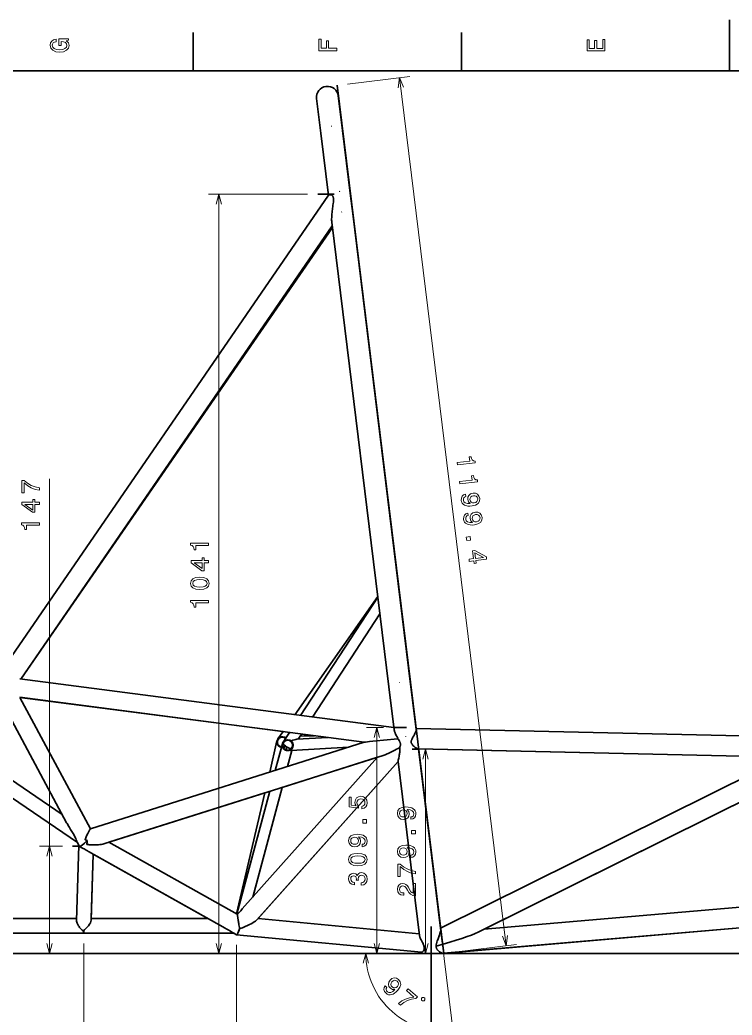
# Model space of a CAD drawing. Extents: x 0 to 420, y 0 to 297.
# Drawn here: x 71.1 to 210.5, y 102 to 297 of the extents above; entities that cross this region are included whole.
import ezdxf

# ---------------------------------------------------------------- set-up
doc = ezdxf.new("R2010")
doc.units = 0

msp = doc.modelspace()

# ---------------------------------------------------------------- linework, layer by layer
at = {"color": 7, "lineweight": 35, "ltscale": 0.25}
msp.add_line((210, 287), (210, 297), dxfattribs=at)
at = {"color": 7, "lineweight": 35, "ltscale": 0.1875}
for p, q in [((105, 287), (105, 294.5)), ((157.5, 287), (157.5, 294.5))]:
    msp.add_line(p, q, dxfattribs=at)
at = {"color": 7, "lineweight": 35}
for p, q in [((410, 287), (10, 287)), ((154.056549, 114.130005), (133.174759, 284.198547)), ((131.493027, 262.666107), (66.195541, 167.639374)), ((143.285156, 166.356079), (132.106903, 257.395599)), ((136.222488, 259.043365), (147.538925, 166.878372)), ((147.538925, 166.878372), (136.222488, 259.043365)), ((132.200562, 256.632782), (71.206787, 167.869202)), ((132.236115, 256.342987), (71.212738, 167.868484)), ((141.116425, 184.018585), (124.881676, 160.873093)), ((125.991035, 160.72847), (141.129013, 183.916412)), ((128.349442, 160.421066), (141.534134, 180.61702)), ((144.268661, 158.346085), (71.020233, 167.893524)), ((80.209633, 139.723297), (66.877571, 164.532516)), ((138.473419, 155.499817), (71.053055, 164.287613)), ((122.566963, 157.57312), (71.064384, 164.286133)), ((71.064407, 164.286179), (84.909325, 138.522598)), ((84.909355, 138.522522), (71.064423, 164.286118)), ((228.043884, 156.399796), (148.606049, 158.187332)), ((79.359207, 141.305832), (57.421547, 156.320587)), ((55.17622, 154.395096), (82.302162, 135.829315)), ((82.3022, 135.8293), (55.17622, 154.395096)), ((84.886703, 138.515335), (138.480606, 155.50209)), ((221.96344, 152.535614), (149.010208, 154.177231)), ((220.814697, 152.561462), (149.098618, 154.175232)), ((149.098663, 154.175293), (153.410202, 119.0606)), ((153.434799, 118.860382), (149.098663, 154.175247)), ((87.491615, 135.594452), (142.370041, 152.988327)), ((114.577652, 122.823944), (141.037689, 152.56604)), ((220.81488, 152.561462), (153.410202, 119.060547)), ((117.465889, 120.697281), (145.08017, 151.736816)), ((145.080124, 151.736755), (117.70002, 120.960449)), ((149.267059, 117.637405), (145.079941, 151.738739)), ((228.573624, 151.950851), (160.899063, 118.315788)), ((228.548172, 151.938202), (161.962036, 118.844101)), ((122.377304, 146.651581), (116.633545, 125.134842)), ((119.012367, 145.585037), (88.498482, 135.913574)), ((119.012383, 145.585114), (113.474907, 121.873268)), ((119.954414, 145.883636), (113.535835, 121.838997)), ((113.620224, 121.791565), (88.49852, 135.913544)), ((111.20932, 119.049789), (84.485374, 134.072464)), ((85.385971, 133.566208), (107.83918, 120.94429)), ((253.07843, 126.716621), (161.962036, 118.844101)), ((255.213028, 122.886147), (153.908951, 114.133408)), ((255.021912, 122.869637), (154.014038, 114.142487)), ((37.180023, 120.94429), (82.165565, 120.94429)), ((107.83918, 120.94429), (85.02388, 120.94429)), ((117.70002, 120.960442), (149.226639, 117.966637)), ((151.558884, 119.408485), (151.558884, 35.19495)), ((35.97118, 118.087151), (83.553749, 118.087151)), ((35.97118, 118.087151), (83.553749, 118.087151)), ((112.921806, 118.087151), (83.553749, 118.087151)), ((112.921768, 118.087151), (83.553749, 118.087151)), ((149.672272, 114.336823), (113.485443, 117.77317)), ((113.485443, 117.77317), (149.70224, 114.333977)), ((23.694918, 114.130005), (375.359344, 114.130005))]:
    msp.add_line(p, q, dxfattribs=at)
at = {"color": 7, "lineweight": 13, "ltscale": 0.307494}
msp.add_line((135.159866, 284.442291), (147.367935, 285.941254), dxfattribs=at)
at = {"color": 7, "lineweight": 13}
for p, q in [((145.382843, 285.69751), (166.264648, 115.628967)), ((110.001762, 114.130005), (110.001762, 262.843414)), ((76.865776, 114.130005), (76.865776, 207.067566)), ((140.940933, 114.130005), (140.940933, 158.350891)), ((150.4823, 114.130005), (150.4823, 154.121353)), ((83.553749, 116.087151), (83.553749, 80.582031)), ((113.473892, 115.776779), (113.473892, 92.583633))]:
    msp.add_line(p, q, dxfattribs=at)
at = {"color": 7, "lineweight": 35, "ltscale": 0.170912}
msp.add_line((129.137421, 281.580139), (129.970581, 274.794617), dxfattribs=at)
at = {"color": 7, "lineweight": 35, "ltscale": 0.170907}
msp.add_line((133.39119, 282.102417), (134.224335, 275.317078), dxfattribs=at)
at = {"color": 7, "lineweight": 35, "ltscale": 0.17091}
msp.add_line((133.39119, 282.102417), (134.224335, 275.316956), dxfattribs=at)
at = {"color": 7, "lineweight": 35, "ltscale": 0.321428}
msp.add_line((134.224335, 275.316956), (135.791229, 262.555664), dxfattribs=at)
at = {"color": 7, "lineweight": 35, "ltscale": 0.321431}
msp.add_line((135.791245, 262.555542), (134.224335, 275.316956), dxfattribs=at)
at = {"color": 7, "lineweight": 35, "ltscale": 0.306524}
msp.add_line((131.464813, 262.625031), (129.970581, 274.794617), dxfattribs=at)
at = {"color": 7, "lineweight": 13, "ltscale": 0.4846}
msp.add_line((127.385757, 262.843414), (108.001762, 262.843414), dxfattribs=at)
at = {"color": 7, "lineweight": 35, "ltscale": 0.079953}
msp.add_line((132.583862, 262.843414), (129.385757, 262.843414), dxfattribs=at)
at = {"color": 7, "lineweight": 35, "ltscale": 0.088469}
msp.add_line((135.791214, 262.555756), (136.222488, 259.043365), dxfattribs=at)
at = {"color": 7, "lineweight": 35, "ltscale": 0.088466}
msp.add_line((136.222488, 259.043365), (135.791229, 262.555634), dxfattribs=at)
at = {"color": 7, "lineweight": 13, "ltscale": 0.001799}
msp.add_line((134.095596, 259.372894), (134.024124, 259.364441), dxfattribs=at)
at = {"color": 7, "lineweight": 35, "ltscale": 9.9e-05}
for p, q in [((136.222488, 259.043365), (136.221939, 259.047302)), ((147.539352, 166.87442), (147.538925, 166.878372))]:
    msp.add_line(p, q, dxfattribs=at)
at = {"color": 7, "lineweight": 35, "ltscale": 0.0001}
for p, q in [((136.222916, 259.039398), (136.222488, 259.043365)), ((143.285156, 166.356079), (143.285675, 166.352127))]:
    msp.add_line(p, q, dxfattribs=at)
at = {"color": 7, "lineweight": 35, "ltscale": 0.21206}
msp.add_line((144.318893, 157.93689), (143.285156, 166.356079), dxfattribs=at)
at = {"color": 7, "lineweight": 13, "ltscale": 0.0018}
msp.add_line((145.412033, 167.207886), (145.340546, 167.199448), dxfattribs=at)
at = {"color": 7, "lineweight": 35, "ltscale": 0.218908}
msp.add_line((147.538925, 166.878372), (148.606049, 158.187332), dxfattribs=at)
at = {"color": 7, "lineweight": 35, "ltscale": 0.223467}
msp.add_line((148.628281, 158.006302), (147.538925, 166.878372), dxfattribs=at)
at = {"color": 7, "lineweight": 13, "ltscale": 0.082087}
msp.add_line((142.224411, 158.350891), (138.940933, 158.350891), dxfattribs=at)
at = {"color": 7, "lineweight": 35, "ltscale": 0.063643}
msp.add_line((144.224411, 158.350891), (146.770111, 158.350891), dxfattribs=at)
at = {"color": 7, "lineweight": 35, "ltscale": 0.044021}
msp.add_line((122.567032, 157.573166), (121.555878, 156.131577), dxfattribs=at)
at = {"color": 7, "lineweight": 35, "ltscale": 0.056992}
msp.add_line((122.577934, 155.500351), (123.824135, 157.409271), dxfattribs=at)
at = {"color": 7, "lineweight": 35, "ltscale": 0.151998}
msp.add_line((125.257774, 156.086594), (131.327911, 156.431198), dxfattribs=at)
at = {"color": 7, "lineweight": 35, "ltscale": 0.029851}
msp.add_line((125.5298, 156.102036), (126.182533, 157.101868), dxfattribs=at)
at = {"color": 7, "lineweight": 35, "ltscale": 0.070175}
msp.add_line((125.912613, 156.688538), (128.718384, 156.771378), dxfattribs=at)
at = {"color": 7, "lineweight": 35, "ltscale": 0.063926}
msp.add_line((128.718002, 156.771378), (126.182426, 157.101868), dxfattribs=at)
at = {"color": 7, "lineweight": 35, "ltscale": 0.157211}
msp.add_line((121.387329, 155.754822), (119.95726, 149.631134), dxfattribs=at)
at = {"color": 7, "lineweight": 35, "ltscale": 0.134793}
msp.add_line((122.437569, 155.185776), (121.046967, 149.976456), dxfattribs=at)
at = {"color": 7, "lineweight": 35, "ltscale": 0.014301}
msp.add_line((123.306885, 154.551727), (123.176796, 153.994659), dxfattribs=at)
at = {"color": 7, "lineweight": 35, "ltscale": 0.003898}
msp.add_line((123.287148, 154.467224), (123.442993, 154.471832), dxfattribs=at)
at = {"color": 7, "lineweight": 35, "ltscale": 0.280505}
msp.add_line((124.160835, 153.878006), (135.363007, 154.513962), dxfattribs=at)
at = {"color": 7, "lineweight": 35, "ltscale": 0.028039}
msp.add_line((147.836304, 154.121353), (148.957855, 154.121353), dxfattribs=at)
at = {"color": 7, "lineweight": 35, "ltscale": 3.7e-05}
msp.add_line((149.010208, 154.177231), (149.008713, 154.177261), dxfattribs=at)
at = {"color": 7, "lineweight": 35, "ltscale": 0.489379}
msp.add_line((141.037506, 152.565979), (122.377235, 146.65155), dxfattribs=at)
at = {"color": 7, "lineweight": 35, "ltscale": 0.081301}
msp.add_line((124.308594, 153.886398), (123.469849, 150.7444), dxfattribs=at)
at = {"color": 7, "lineweight": 13, "ltscale": 0.112431}
msp.add_line((79.363022, 135.125671), (74.865776, 135.125671), dxfattribs=at)
at = {"color": 7, "lineweight": 35, "ltscale": 0.030371}
msp.add_line((82.57785, 135.125671), (81.363022, 135.125671), dxfattribs=at)
at = {"color": 7, "lineweight": 35, "ltscale": 0.370353}
msp.add_line((82.153061, 120.508324), (82.57785, 135.316345), dxfattribs=at)
at = {"color": 7, "lineweight": 35, "ltscale": 0.023851}
msp.add_line((82.705254, 135.079254), (82.253662, 135.919632), dxfattribs=at)
at = {"color": 7, "lineweight": 35, "ltscale": 0.013108}
msp.add_line((83.175682, 134.808701), (82.718613, 135.065643), dxfattribs=at)
at = {"color": 7, "lineweight": 35, "ltscale": 0.001404}
msp.add_line((83.807114, 136.40715), (83.859131, 136.385971), dxfattribs=at)
at = {"color": 7, "lineweight": 35, "ltscale": 0.324082}
msp.add_line((85.014252, 120.608246), (85.385971, 133.566208), dxfattribs=at)
at = {"color": 7, "lineweight": 35, "ltscale": 0.315679}
msp.add_line((85.385971, 133.566238), (85.023895, 120.94429), dxfattribs=at)
at = {"color": 7, "lineweight": 35, "ltscale": 0.000313}
msp.add_line((113.645279, 121.775909), (113.65358, 121.785255), dxfattribs=at)
at = {"color": 7, "lineweight": 35, "ltscale": 0.000307}
msp.add_line((113.65358, 121.785248), (113.645424, 121.776062), dxfattribs=at)
at = {"color": 7, "lineweight": 35, "ltscale": 0.124318}
msp.add_line((153.410202, 119.060547), (154.056549, 114.130005), dxfattribs=at)
at = {"color": 7, "lineweight": 35, "ltscale": 0.018328}
msp.add_line((113.473892, 117.776779), (112.834824, 118.136032), dxfattribs=at)
at = {"color": 7, "lineweight": 35, "ltscale": 0.015835}
msp.add_line((112.921768, 118.087151), (113.473892, 117.776779), dxfattribs=at)
at = {"color": 8, "lineweight": 13, "ltscale": 0.499887}
msp.add_line((153.678528, 116.87529), (156.115372, 97.028839), dxfattribs=at)
at = {"color": 7, "lineweight": 13, "ltscale": 0.307495}
msp.add_line((156.041641, 114.373741), (168.249741, 115.872711), dxfattribs=at)
at = {"color": 7, "lineweight": 35, "ltscale": 4.6e-05}
msp.add_line((153.90712, 114.133255), (153.908951, 114.133408), dxfattribs=at)
at = {"color": 7, "lineweight": 13}
for points in [[(80.114197, 292.922913), (80.583214, 293.008667), (80.583214, 293.260803), (78.692001, 293.260803), (78.692001, 291.984863), (79.120674, 291.984863), (79.120674, 292.771606), (79.15094, 292.771606), (79.614914, 292.71109), (79.957855, 292.549713), (80.174713, 292.302612), (80.245316, 291.994965), (80.154541, 291.652039), (79.882202, 291.384735), (79.433357, 291.213257), (78.818085, 291.15274), (78.207855, 291.208221), (77.759003, 291.3797), (77.486671, 291.652039), (77.390854, 292.020172), (77.441284, 292.272339), (77.582497, 292.479126), (77.819527, 292.630402), (78.137245, 292.716156), (78.137245, 293.215424), (77.653099, 293.08429), (77.289986, 292.837189), (77.068085, 292.489197), (76.987396, 292.050446), (77.113472, 291.475525), (77.481628, 291.041779), (78.0616, 290.764404), (78.833214, 290.668579), (79.609871, 290.764404), (80.189842, 291.041779), (80.557999, 291.450287), (80.679039, 291.964691), (80.638687, 292.252167), (80.537827, 292.509369), (80.361313, 292.731262)], [(133.083206, 290.966156), (133.083206, 291.43515), (131.474411, 291.43515), (131.474411, 292.907776), (131.055832, 292.907776), (131.055832, 291.43515), (130.006836, 291.43515), (130.006836, 293.245697), (129.583206, 293.245697), (129.583206, 290.966156)], [(185.583206, 290.940918), (185.583206, 293.159943), (185.159576, 293.159943), (185.159576, 291.404907), (183.974411, 291.404907), (183.974411, 292.968292), (183.555832, 292.968292), (183.555832, 291.404907), (182.506836, 291.404907), (182.506836, 293.119598), (182.083206, 293.119598), (182.083206, 290.940918)], [(156.659515, 210.267517), (156.715439, 209.812012), (160.214386, 210.241608), (160.172592, 210.582001), (159.856186, 210.634613), (159.628815, 210.789612), (159.474884, 211.050171), (159.388123, 211.42569), (159.03273, 211.38205), (159.132309, 210.571136)], [(74.865776, 204.848541), (74.865776, 205.35791), (74.033646, 205.524338), (73.256996, 205.816849), (72.535805, 206.230377), (71.860023, 206.77002), (71.441429, 206.77002), (71.441429, 204.369446), (71.90036, 204.369446), (71.90036, 206.285858), (72.5812, 205.73111), (73.29229, 205.312515), (74.048782, 205.02002)], [(157.114807, 206.559341), (157.170746, 206.103836), (160.669693, 206.533447), (160.627899, 206.873825), (160.311493, 206.926437), (160.084122, 207.081436), (159.930191, 207.341995), (159.84343, 207.717514), (159.488037, 207.673874), (159.587616, 206.862961)], [(74.865776, 202.090912), (74.865776, 202.5448), (73.998344, 202.5448), (73.998344, 203.044083), (73.594887, 203.044083), (73.594887, 202.5448), (71.441429, 202.5448), (71.441429, 202.085861), (73.554535, 200.552719), (73.998344, 200.552719), (73.998344, 202.090912)], [(158.294647, 204.06813), (157.908432, 203.944489), (157.629501, 203.691757), (157.481079, 203.328018), (157.466324, 202.868912), (157.537628, 202.577881), (157.660294, 202.323639), (157.84314, 202.117447), (158.086731, 201.954269), (158.380493, 201.837906), (158.73439, 201.769577), (159.132813, 201.752441), (159.586411, 201.78273), (160.281738, 201.954483), (160.767212, 202.263077), (161.029633, 202.69162), (161.073975, 203.240738), (160.923645, 203.72023), (160.637878, 204.061142), (160.237961, 204.255936), (159.762619, 204.27887), (159.291901, 204.139771), (158.955383, 203.859634), (158.768158, 203.480972), (158.747772, 203.026245), (158.90065, 202.567398), (159.234619, 202.24765), (158.669159, 202.259521), (158.254044, 202.37114), (157.988663, 202.587524), (157.872406, 202.913696), (157.875473, 203.178284), (157.96225, 203.382019), (158.12207, 203.528671), (158.351196, 203.60762)], [(159.82724, 203.79393), (160.143723, 203.781982), (160.406219, 203.671936), (160.58844, 203.470749), (160.678528, 203.192184), (160.659729, 202.890091), (160.532227, 202.645782), (160.309143, 202.476135), (160.005554, 202.38295), (159.683456, 202.399292), (159.430969, 202.510574), (159.257553, 202.723007), (159.169983, 203.022202), (159.186249, 203.303665), (159.304977, 203.536728), (159.518036, 203.705154)], [(73.594887, 200.976349), (72.026443, 202.090912), (73.594887, 202.090912)], [(158.749939, 200.359955), (158.363739, 200.236328), (158.084808, 199.983582), (157.936386, 199.619843), (157.921631, 199.160736), (157.992935, 198.869705), (158.115601, 198.615479), (158.298447, 198.409271), (158.542038, 198.246094), (158.8358, 198.12973), (159.189697, 198.061401), (159.58812, 198.044266), (160.041718, 198.074554), (160.737045, 198.246307), (161.222519, 198.554901), (161.484924, 198.983444), (161.529282, 199.532562), (161.378952, 200.012054), (161.093185, 200.352966), (160.693268, 200.54776), (160.217926, 200.570694), (159.747208, 200.431595), (159.41069, 200.151459), (159.22345, 199.772797), (159.203064, 199.318069), (159.355957, 198.859222), (159.689926, 198.539474), (159.124451, 198.551346), (158.709351, 198.662964), (158.44397, 198.879364), (158.327698, 199.205521), (158.33078, 199.470108), (158.417542, 199.673843), (158.577377, 199.820496), (158.806503, 199.899445)], [(160.282532, 200.085754), (160.59903, 200.073807), (160.861511, 199.96376), (161.043747, 199.762573), (161.133835, 199.484009), (161.115036, 199.181915), (160.987534, 198.937607), (160.76445, 198.767944), (160.460861, 198.674789), (160.138763, 198.691132), (159.886276, 198.802399), (159.71286, 199.014832), (159.62529, 199.314026), (159.641541, 199.59549), (159.760284, 199.828552), (159.973328, 199.996979)], [(74.865776, 197.986725), (74.865776, 198.445663), (71.340561, 198.445663), (71.340561, 198.102722), (71.648193, 198.011948), (71.854965, 197.830383), (71.976006, 197.553009), (72.016357, 197.169724), (72.374428, 197.169724), (72.374428, 197.986725)], [(158.449387, 195.690109), (158.534195, 194.999329), (159.280045, 195.090912), (159.195221, 195.781693)], [(108.001762, 193.999969), (108.001762, 194.458908), (104.476547, 194.458908), (104.476547, 194.115967), (104.78418, 194.025192), (104.990952, 193.843628), (105.111992, 193.566254), (105.152344, 193.182968), (105.510414, 193.182968), (105.510414, 193.999969)], [(158.980896, 191.361237), (159.036224, 190.910736), (159.897186, 191.016449), (159.958038, 190.520889), (160.35849, 190.570053), (160.297638, 191.065613), (162.435043, 191.328049), (162.37912, 191.783569), (160.09491, 193.04776), (159.654419, 192.993668), (159.841858, 191.466949)], [(108.001762, 190.632111), (108.001762, 191.085999), (107.134331, 191.085999), (107.134331, 191.585266), (106.730873, 191.585266), (106.730873, 191.085999), (104.577408, 191.085999), (104.577408, 190.62706), (106.690521, 189.093918), (107.134331, 189.093918), (107.134331, 190.632111)], [(160.106491, 192.62236), (161.799072, 191.70726), (160.242325, 191.516113)], [(106.730873, 189.517548), (105.162422, 190.632111), (106.730873, 190.632111)], [(106.292114, 185.40329), (107.0839, 185.478943), (107.648735, 185.715973), (107.991684, 186.094208), (108.102631, 186.618698), (107.991684, 187.138153), (107.648735, 187.516403), (107.0839, 187.748383), (106.292114, 187.829071), (105.505371, 187.748383), (105.19268, 187.652557), (104.935478, 187.516403), (104.592545, 187.138153), (104.476547, 186.618698), (104.592545, 186.094208), (104.940521, 185.715973), (105.505371, 185.478943)], [(106.292114, 185.887436), (105.681885, 185.92778), (105.243111, 186.053864), (104.985909, 186.280807), (104.895142, 186.618698), (104.985909, 186.951553), (105.243111, 187.178497), (105.681885, 187.304581), (106.292114, 187.344925), (106.907387, 187.304581), (107.346138, 187.178497), (107.60334, 186.951553), (107.689087, 186.618698), (107.60334, 186.280807), (107.346138, 186.053864), (106.907387, 185.92778)], [(108.001762, 182.791901), (108.001762, 183.250839), (104.476547, 183.250839), (104.476547, 182.907898), (104.78418, 182.817123), (104.990952, 182.635559), (105.111992, 182.358185), (105.152344, 181.974899), (105.510414, 181.974899), (105.510414, 182.791901)], [(138.028107, 142.461777), (138.44165, 142.572723), (138.76442, 142.819839), (138.966156, 143.182953), (139.041794, 143.646927), (138.951019, 144.156296), (138.703903, 144.554718), (138.310532, 144.80687), (137.806198, 144.902695), (137.337189, 144.816956), (136.969025, 144.57489), (136.73201, 144.19664), (136.646271, 143.707443), (136.706787, 143.329208), (136.873199, 143.036697), (135.93013, 143.177917), (135.93013, 144.711044), (135.516586, 144.711044), (135.516586, 142.840012), (137.372482, 142.562637), (137.372482, 142.966095), (137.135468, 143.258606), (137.049713, 143.631805), (137.105209, 143.954575), (137.266586, 144.201691), (137.513702, 144.358032), (137.831421, 144.413498), (138.149155, 144.358032), (138.396271, 144.19664), (138.552612, 143.949524), (138.608078, 143.631805), (138.572769, 143.364517), (138.456787, 143.157745), (138.275238, 143.006439), (138.028107, 142.930786)], [(147.614868, 140.38736), (148.01329, 140.462997), (148.320923, 140.679855), (148.512558, 141.022797), (148.58316, 141.476685), (148.547867, 141.774246), (148.457077, 142.041534), (148.300751, 142.268478), (148.078842, 142.460114), (147.801468, 142.61142), (147.458527, 142.722366), (147.065155, 142.787933), (146.611252, 142.813141), (145.900162, 142.727417), (145.380722, 142.480286), (145.068024, 142.086914), (144.957077, 141.547302), (145.047867, 141.053055), (145.289932, 140.679855), (145.663132, 140.43779), (146.132156, 140.357101), (146.616302, 140.43779), (146.984467, 140.67482), (147.216446, 141.027847), (147.292099, 141.476685), (147.196274, 141.95076), (146.903778, 142.308823), (147.463577, 142.228134), (147.861984, 142.066742), (148.099014, 141.819626), (148.174667, 141.481735), (148.139359, 141.219482), (148.028412, 141.027847), (147.851898, 140.901764), (147.614868, 140.851334)], [(146.127106, 140.846283), (145.814438, 140.896713), (145.567307, 141.037933), (145.41098, 141.259827), (145.355499, 141.547302), (145.41098, 141.844849), (145.567307, 142.071793), (145.809402, 142.212997), (146.12207, 142.268478), (146.439789, 142.212997), (146.676834, 142.071793), (146.82309, 141.839798), (146.87352, 141.532166), (146.82309, 141.254791), (146.676834, 141.037933), (146.444839, 140.896713)], [(138.940933, 139.628494), (138.940933, 140.324448), (138.189484, 140.324448), (138.189484, 139.628494)], [(138.073502, 135.030075), (138.471924, 135.105728), (138.779556, 135.322586), (138.971191, 135.665527), (139.041794, 136.119415), (139.0065, 136.416962), (138.915726, 136.68425), (138.759384, 136.911194), (138.537476, 137.102844), (138.260101, 137.254135), (137.91716, 137.365082), (137.523788, 137.430649), (137.069901, 137.455872), (136.358795, 137.370132), (135.839355, 137.123016), (135.526657, 136.729645), (135.415726, 136.190018), (135.5065, 135.695786), (135.748566, 135.322586), (136.12178, 135.080505), (136.59079, 134.999817), (137.074936, 135.080505), (137.4431, 135.317535), (137.675079, 135.670563), (137.750732, 136.119415), (137.654907, 136.593475), (137.362411, 136.951538), (137.922211, 136.87085), (138.320633, 136.709473), (138.557648, 136.462357), (138.633301, 136.124451), (138.597992, 135.862213), (138.487045, 135.670563), (138.310532, 135.544479), (138.073502, 135.494049)], [(136.585739, 135.489014), (136.273071, 135.539444), (136.025955, 135.680649), (135.869614, 135.902557), (135.814133, 136.190018), (135.869614, 136.487564), (136.025955, 136.714508), (136.268036, 136.855728), (136.580704, 136.911194), (136.898422, 136.855728), (137.135468, 136.714508), (137.281723, 136.482529), (137.332153, 136.174881), (137.281723, 135.897507), (137.135468, 135.680649), (136.903473, 135.539444)], [(148.4823, 137.513718), (148.4823, 138.209686), (147.73085, 138.209686), (147.73085, 137.513718)], [(147.614868, 132.915314), (148.01329, 132.990952), (148.320923, 133.207809), (148.512558, 133.550751), (148.58316, 134.004639), (148.547867, 134.3022), (148.457077, 134.569489), (148.300751, 134.796432), (148.078842, 134.988068), (147.801468, 135.139374), (147.458527, 135.25032), (147.065155, 135.315887), (146.611252, 135.341095), (145.900162, 135.255371), (145.380722, 135.00824), (145.068024, 134.614868), (144.957077, 134.075256), (145.047867, 133.581009), (145.289932, 133.207809), (145.663132, 132.965744), (146.132156, 132.885056), (146.616302, 132.965744), (146.984467, 133.202774), (147.216446, 133.555801), (147.292099, 134.004639), (147.196274, 134.478714), (146.903778, 134.836777), (147.463577, 134.756088), (147.861984, 134.594696), (148.099014, 134.34758), (148.174667, 134.009689), (148.139359, 133.747437), (148.028412, 133.555801), (147.851898, 133.429718), (147.614868, 133.379288)], [(146.127106, 133.374237), (145.814438, 133.424667), (145.567307, 133.565887), (145.41098, 133.787781), (145.355499, 134.075256), (145.41098, 134.372803), (145.567307, 134.599747), (145.809402, 134.740952), (146.12207, 134.796432), (146.439789, 134.740952), (146.676834, 134.599747), (146.82309, 134.367752), (146.87352, 134.06012), (146.82309, 133.782745), (146.676834, 133.565887), (146.444839, 133.424667)], [(137.231293, 131.289001), (138.023071, 131.364655), (138.587906, 131.601685), (138.930862, 131.979935), (139.041794, 132.504425), (138.930862, 133.02388), (138.587906, 133.402115), (138.023071, 133.634109), (137.231293, 133.714798), (136.44455, 133.634109), (136.131851, 133.538284), (135.874649, 133.402115), (135.531723, 133.02388), (135.415726, 132.504425), (135.531723, 131.979935), (135.879684, 131.601685), (136.44455, 131.364655)], [(137.231293, 131.773163), (136.621063, 131.813507), (136.182281, 131.93959), (135.925079, 132.166534), (135.83432, 132.504425), (135.925079, 132.83728), (136.182281, 133.064224), (136.621063, 133.190308), (137.231293, 133.230652), (137.846558, 133.190308), (138.285309, 133.064224), (138.542511, 132.83728), (138.628265, 132.504425), (138.542511, 132.166534), (138.285309, 131.93959), (137.846558, 131.813507)], [(148.4823, 129.688644), (148.4823, 130.198013), (147.650162, 130.364441), (146.87352, 130.656952), (146.152328, 131.070496), (145.476547, 131.610123), (145.057953, 131.610123), (145.057953, 129.209549), (145.516876, 129.209549), (145.516876, 131.125977), (146.197723, 130.571213), (146.908813, 130.152634), (147.665298, 129.860123)], [(137.841522, 127.497513), (137.876816, 127.497513), (138.360962, 127.578201), (138.724075, 127.815231), (138.95607, 128.188431), (139.041794, 128.682663), (138.95607, 129.207169), (138.734161, 129.60054), (138.381134, 129.852692), (137.927246, 129.943481), (137.629684, 129.903122), (137.387619, 129.792175), (137.201019, 129.610626), (137.06485, 129.368546), (136.792511, 129.69635), (136.358795, 129.812347), (135.965439, 129.73671), (135.667877, 129.519836), (135.481293, 129.166824), (135.415726, 128.682663), (135.496414, 128.228775), (135.718307, 127.880798), (136.071335, 127.653847), (136.540359, 127.578201), (136.575668, 127.578201), (136.575668, 128.027054), (136.252899, 128.067398), (136.020905, 128.198517), (135.879684, 128.410339), (135.829254, 128.707886), (135.869614, 128.970139), (135.97551, 129.161774), (136.146988, 129.277771), (136.378983, 129.323151), (136.626099, 129.277771), (136.792511, 129.156738), (136.893387, 128.944916), (136.92363, 128.657455), (136.918594, 128.46077), (137.317017, 128.46077), (137.306931, 128.707886), (137.35231, 129.025604), (137.473358, 129.262634), (137.670044, 129.403854), (137.927246, 129.454285), (138.219757, 129.398804), (138.436615, 129.252548), (138.572769, 129.020569), (138.618164, 128.712921), (138.567734, 128.395203), (138.416428, 128.163223), (138.174362, 128.016968), (137.841522, 127.961487)], [(148.4823, 125.423088), (148.4823, 127.828712), (148.048584, 127.828712), (148.048584, 125.927414), (147.811554, 126.033318), (147.614868, 126.214874), (147.256805, 126.774673), (147.105499, 127.072227), (146.888641, 127.405075), (146.636475, 127.642113), (146.338943, 127.778275), (146.001022, 127.828712), (145.577393, 127.742973), (145.244537, 127.505943), (145.03273, 127.14283), (144.957077, 126.673813), (145.042816, 126.189659), (145.279861, 125.821503), (145.658096, 125.584473), (146.157364, 125.503784), (146.227982, 125.503784), (146.227982, 125.962715), (146.187637, 125.962715), (145.844696, 126.008102), (145.592529, 126.144272), (145.431152, 126.36113), (145.375687, 126.648598), (145.426117, 126.941101), (145.55217, 127.157959), (145.748871, 127.299171), (145.995987, 127.349602), (146.227982, 127.314301), (146.424667, 127.218475), (146.596146, 127.057098), (146.747437, 126.835197), (146.908813, 126.537643), (147.221481, 126.043404), (147.554337, 125.695427), (147.957794, 125.488655), (148.467163, 125.423088)]]:
    msp.add_lwpolyline(points, close=True, dxfattribs=at)
for points in [[(146.132065, 283.84314), (145.382843, 285.69751), (145.104507, 283.71698)], [(110.519394, 260.91156), (110.001762, 262.843414), (109.484116, 260.91156)], [(141.458572, 156.419037), (140.940933, 158.350891), (140.423294, 156.419037)], [(150.999939, 152.189514), (150.4823, 154.121353), (149.964676, 152.189514)], [(77.383408, 133.193817), (76.865776, 135.125671), (76.348129, 133.193817)], [(165.515427, 117.483337), (166.264648, 115.628967), (166.542984, 117.609505)], [(76.348129, 116.061859), (76.865776, 114.130005), (77.383408, 116.061859)], [(109.484116, 116.061859), (110.001762, 114.130005), (110.519394, 116.061859)], [(140.423294, 116.061859), (140.940933, 114.130005), (141.458572, 116.061859)], [(149.964676, 116.061859), (150.4823, 114.130005), (150.999939, 116.061859)]]:
    msp.add_lwpolyline(points, dxfattribs=at)
at = {"color": 7, "lineweight": 35}
for points in [[(131.58963, 262.73465), (131.640915, 262.749237), (131.699707, 262.757782), (131.765091, 262.759766), (131.836029, 262.754517), (131.911301, 262.74115), (131.975708, 262.723297), (132.041245, 262.698334), (132.106598, 262.665375), (132.166031, 262.626587), (132.222427, 262.579346), (132.274185, 262.523376), (132.319809, 262.458862), (132.35173, 262.400543), (132.378647, 262.337982), (132.400604, 262.272003), (132.414047, 262.220795), (132.425125, 262.168396), (132.439362, 262.075104), (132.448242, 261.980072), (132.453415, 261.853546), (132.452957, 261.725861), (132.447357, 261.580353), (132.437759, 261.434235), (132.425858, 261.294067), (132.396576, 261.012909), (132.350266, 260.631195), (132.252213, 259.868805), (132.216644, 259.580078), (132.183182, 259.290985), (132.152618, 259.001251), (132.125946, 258.711273), (132.108627, 258.485779), (132.095123, 258.260956)], [(144.951981, 156.425629), (144.885162, 156.564148), (144.748611, 156.83754), (144.615967, 157.106262), (144.553757, 157.238571), (144.497391, 157.365234), (144.445786, 157.490311), (144.402573, 157.606476), (144.366119, 157.719574), (144.337265, 157.831299), (144.318939, 157.936584)], [(145.076279, 156.140488), (142.236893, 155.880417), (140.849869, 155.749619), (140.169022, 155.683884), (139.508026, 155.618393), (139.08725, 155.575134), (138.720352, 155.535034), (138.583389, 155.518417), (138.527954, 155.510788), (138.490997, 155.504593), (138.480606, 155.50209)], [(148.990143, 154.178802), (148.947998, 154.187546), (148.900406, 154.203247), (148.85405, 154.222565), (148.804611, 154.246368), (148.739777, 154.281464), (148.671768, 154.322098), (148.557251, 154.397644), (148.43837, 154.484238), (148.316742, 154.580948), (148.193726, 154.687607), (148.072037, 154.803741), (148.01236, 154.865692), (147.95401, 154.930511), (147.891815, 155.005783), (147.833084, 155.085312), (147.788055, 155.154877), (147.747513, 155.22818), (147.713242, 155.304611), (147.686417, 155.38504), (147.668732, 155.469009), (147.662933, 155.521988), (147.661118, 155.575714), (147.665543, 155.654755), (147.677719, 155.733917), (147.697784, 155.817078), (147.723801, 155.899124), (147.75383, 155.97847), (147.787231, 156.056671), (147.830688, 156.149414), (147.924149, 156.331146), (148.003571, 156.476685), (148.163803, 156.764771), (148.277985, 156.975632), (148.391586, 157.199371), (148.443039, 157.308914), (148.490021, 157.41629), (148.531754, 157.520844), (148.567398, 157.621826)], [(145.419296, 154.477188), (145.437363, 154.345764), (145.44809, 154.215332), (145.452072, 154.114975), (145.452835, 154.015442), (145.446274, 153.819046), (145.431351, 153.626633), (145.416138, 153.486313), (145.398239, 153.348267), (145.36972, 153.159119), (145.33812, 152.974045), (145.300369, 152.772552), (145.22171, 152.391663), (145.132004, 151.988586), (145.092743, 151.811493), (145.081833, 151.756165), (145.079971, 151.74231), (145.079941, 151.738693)], [(145.278519, 155.853027), (145.362152, 155.715439), (145.400497, 155.644592), (145.435791, 155.572403), (145.467392, 155.498978), (145.494736, 155.4245), (145.523529, 155.324875), (145.543198, 155.224609), (145.553482, 155.124588), (145.554779, 155.028519), (145.548187, 154.934296), (145.534653, 154.842484), (145.520599, 154.775482), (145.503677, 154.710175), (145.464874, 154.590591), (145.419296, 154.477173)], [(80.209633, 139.723297), (80.311073, 139.539352), (80.41703, 139.355087), (80.527519, 139.168747), (80.756104, 138.794846), (80.993256, 138.41481), (81.232529, 138.030579), (81.354111, 137.831833)], [(83.807114, 136.40715), (83.877274, 136.579269), (84.028618, 136.937927), (84.183998, 137.288483), (84.331093, 137.603317), (84.477592, 137.897964), (84.549614, 138.034424), (84.619949, 138.16098), (84.677422, 138.25827), (84.732178, 138.344299), (84.768768, 138.396988), (84.802879, 138.441467), (84.839897, 138.482498), (84.871567, 138.508179), (84.886703, 138.515335)], [(81.354111, 137.831833), (81.485794, 137.611221), (81.614716, 137.386612), (81.711502, 137.209488), (81.804008, 137.030075), (81.903725, 136.820419), (81.993637, 136.609726), (82.072426, 136.40152), (82.138206, 136.211533), (82.178642, 136.095764), (82.198563, 136.042572), (82.225502, 135.977493), (82.253662, 135.919632)], [(83.175697, 134.808685), (83.318604, 134.731766), (83.46727, 134.655319), (83.616089, 134.578278), (83.831703, 134.460709), (84.033241, 134.342926), (84.267426, 134.200806), (84.414238, 134.11322), (84.485405, 134.072449)], [(84.139336, 135.453888), (84.468719, 135.42688), (84.616478, 135.416855), (84.929169, 135.399994), (85.240692, 135.389343), (85.550385, 135.385239), (85.840248, 135.387833), (86.127861, 135.397308), (86.412445, 135.414474)], [(113.645279, 121.775909), (113.644638, 121.774933), (113.643608, 121.771622), (113.642303, 121.750633), (113.643814, 121.712967), (113.655167, 121.590401), (113.67041, 121.461426), (113.713501, 121.140854), (113.803574, 120.535507), (113.833267, 120.345161)], [(114.577637, 122.823921), (114.284737, 122.492348), (113.762856, 121.90683), (113.65358, 121.785248)], [(83.452553, 118.540512), (83.34726, 118.6222), (83.272728, 118.683701), (83.137573, 118.803345), (83.005569, 118.931076), (82.877411, 119.066536), (82.753983, 119.209396), (82.636375, 119.359276), (82.525932, 119.515717)], [(112.834785, 118.136047), (112.767059, 118.17627), (112.604897, 118.27739), (112.455025, 118.367958), (112.179634, 118.524605), (111.945259, 118.651703), (111.700249, 118.782486), (111.454018, 118.91481), (111.20932, 119.049789)], [(149.973129, 116.085968), (149.893753, 116.240761), (149.730469, 116.544884), (149.610886, 116.768463), (149.499832, 116.986755), (149.448715, 117.094284), (149.405472, 117.191147), (149.366302, 117.286186), (149.322159, 117.407852), (149.288589, 117.523468), (149.275833, 117.581818), (149.267059, 117.637428)], [(152.577454, 115.514236), (152.568359, 115.564377), (152.562683, 115.615471), (152.560165, 115.670593), (152.560898, 115.726158), (152.570114, 115.83429), (152.585846, 115.933647), (152.606796, 116.032631), (152.629974, 116.12487), (152.655746, 116.216583), (152.693115, 116.338181), (152.774796, 116.580223), (152.845642, 116.777954), (152.989349, 117.169403), (153.128281, 117.555916), (153.193787, 117.747307), (153.284302, 118.030716), (153.338058, 118.217949), (153.383392, 118.398758)], [(149.973129, 116.085968), (150.037216, 115.952698), (150.096436, 115.817352), (150.142258, 115.697701), (150.180786, 115.576447), (150.209778, 115.454422), (150.224396, 115.360184), (150.231339, 115.267075), (150.230316, 115.175888), (150.222595, 115.09597), (150.208923, 115.019066), (150.189926, 114.945618), (150.172653, 114.89299), (150.153198, 114.842552), (150.130173, 114.790787), (150.105408, 114.7416), (150.073853, 114.685959), (150.040817, 114.634018), (149.97818, 114.548523), (149.915283, 114.476036), (149.854721, 114.417259), (149.79892, 114.373146), (149.761353, 114.350288), (149.72879, 114.337036), (149.70224, 114.333977)], [(153.90712, 114.133255), (153.86557, 114.133827), (153.818237, 114.141083), (153.766464, 114.154327), (153.710587, 114.173065), (153.650162, 114.197304), (153.586792, 114.22628), (153.46611, 114.289619), (153.340027, 114.365524), (153.210724, 114.452934), (153.080383, 114.551483), (152.980896, 114.63517), (152.883789, 114.72628), (152.836792, 114.77491), (152.791306, 114.825806), (152.739716, 114.889732), (152.691895, 114.957672), (152.648651, 115.031075), (152.612442, 115.109291), (152.58519, 115.1922), (152.568893, 115.276672), (152.5634, 115.363693), (152.568359, 115.452003), (152.577454, 115.514275)]]:
    msp.add_lwpolyline(points, dxfattribs=at)
at = {"color": 8, "lineweight": 13}
msp.add_lwpolyline([(139.303665, 112.198151), (138.786011, 114.130005), (138.268387, 112.198151)], dxfattribs=at)
for points in [[(142.55748, 107.761459), (142.350128, 107.412933), (142.308701, 107.038834), (142.438568, 106.66806), (142.73172, 106.31443), (142.977951, 106.143707), (143.238297, 106.034584), (143.511871, 106.001297), (143.802444, 106.040504), (144.099564, 106.147995), (144.409897, 106.331322), (144.719635, 106.582497), (145.039291, 106.905731), (145.446259, 107.495117), (145.605377, 108.047913), (145.517944, 108.542755), (145.187302, 108.983414), (144.757004, 109.24292), (144.317093, 109.308907), (143.888504, 109.189796), (143.517288, 108.891991), (143.256912, 108.475914), (143.190475, 108.043121), (143.301163, 107.635452), (143.587204, 107.28138), (144.005753, 107.039017), (144.467758, 107.020828), (144.036377, 106.655037), (143.65152, 106.463577), (143.309372, 106.449799), (143.00618, 106.617035), (142.83316, 106.817245), (142.763153, 107.027328), (142.785675, 107.243073), (142.904984, 107.454018)], [(143.886993, 108.571617), (144.131958, 108.772385), (144.401474, 108.863899), (144.671265, 108.833954), (144.923325, 108.68502), (145.109406, 108.446312), (145.175781, 108.178841), (145.12114, 107.903969), (144.95549, 107.633026), (144.703415, 107.431824), (144.440598, 107.34787), (144.169937, 107.392052), (143.906128, 107.558121), (143.731796, 107.779694), (143.66629, 108.032921), (143.714249, 108.30024)], [(145.162308, 104.298706), (145.543793, 103.961189), (146.219833, 104.474144), (146.953522, 104.862007), (147.741119, 105.128113), (148.593063, 105.276688), (148.870438, 105.590187), (147.07251, 107.180862), (146.768417, 106.837143), (148.203735, 105.567276), (147.337112, 105.42495), (146.552414, 105.169739), (145.832077, 104.796989)], [(149.667679, 104.985855), (149.842438, 104.831238), (150.171799, 104.851387), (150.326416, 105.026146), (150.306274, 105.355515), (150.1315, 105.510124), (149.802139, 105.489975), (149.647537, 105.315216)]]:
    msp.add_lwpolyline(points, close=True, dxfattribs=at)
at = {"color": 7, "lineweight": 35}
for radius in [1.071429, 0.964286]:
    msp.add_circle((123.473457, 154.91214), radius, dxfattribs=at)
for centre, radius, start, end in [((131.264297, 281.841278), 2.142857, 96.999997, 186.999996), ((131.264297, 281.841278), 2.142857, 7.000004, 96.999997), ((131.629852, 262.56781), 0.168539, 118.959711, 144.311939), ((131.680222, 262.485504), 0.265094, 109.98323, 119.874109), ((122.431328, 155.513855), 1.071429, 49.887879, 259.904438), ((122.431328, 155.513855), 0.964286, 49.108456, 260.444918), ((122.431328, 155.513855), 0.964286, 49.108705, 260.444699), ((140.812149, 154.448639), 4.587577, 21.641938, 25.526866), ((140.847382, 152.946121), 5.299643, 33.265671, 37.066293), ((123.473457, 154.91214), 0.964286, 157.885068, 180.000005), ((122.431328, 155.513855), 0.964286, 278.604233, 307.915679), ((123.473457, 154.91214), 0.964286, 89.867429, 157.885055), ((122.431328, 155.513855), 1.071429, 280.250479, 309.371318), ((122.431328, 155.513855), 1.071429, 280.251442, 309.375509), ((123.473457, 154.91214), 1.071429, 294.310178, 48.71755), ((149.015488, 154.37175), 0.194598, 262.52094, 268.007331), ((123.473457, 154.91214), 1.071429, 246.981645, 294.309583), ((82.734917, 135.094986), 0.033568, 207.976081, 240.94427), ((137.443726, 268.025574), 142.127743, 247.850964, 248.018482), ((74.539482, 146.052017), 13.807868, 313.051687, 314.655467), ((69.19706, 137.86528), 15.135723, 350.832594, 353.797098), ((113.421211, 121.440117), 0.403886, 56.280223, 60.4722), ((82.933182, 120.486351), 0.780418, 178.386796, 181.362003), ((195.385315, 133.185608), 82.556717, 188.947816, 189.214316), ((205.882736, 134.887451), 93.191195, 189.213674, 189.861504), ((105.177719, 142.034668), 24.759135, 291.044302, 293.846722), ((113.488091, 117.801971), 0.028924, 240.404508, 264.714708), ((113.488091, 117.801971), 0.02892, 240.428892, 264.657123), ((113.488091, 117.801964), 0.028917, 240.594168, 264.657178), ((157.911636, 124.335503), 6.720246, 295.242396, 296.394041)]:
    msp.add_arc(centre, radius, start, end, dxfattribs=at)
at = {"color": 7, "lineweight": 13}
for centre, radius, start, end in [((132.461472, 272.091431), 4.104039, 95.08878, 97.000625), ((134.028366, 259.330139), 4.104039, 95.08878, 97.000625), ((145.937027, 162.341324), 5.735576, 276.01999, 277.000197)]:
    msp.add_arc(centre, radius, start, end, dxfattribs=at)
at = {"color": 8, "lineweight": 13}
msp.add_arc((154.01561, 114.130005), 15.229592, 180.000009, 276.999985, dxfattribs=at)
at = {"color": 7, "lineweight": 35}
for centre, major_axis, ratio, start_param, end_param in [((135.690308, 269.960846), (-3.391876, -12.992096), 0.094324, 5.8573838389, 6.049632391), ((145.323578, 154.490768), (-3.238312, -3.658539), 0.184627, 2.7386393638, 2.9797082133), ((123.473022, 154.911819), (1.9487, 1.127678), 0.170619, 0.325637427, 1.1027851252), ((123.473457, 154.91214), (0.897156, -0.585709), 0.367207, 3.629330523, 5.7954474379), ((146.686874, 156.229523), (5.052307, 3.276428), 0.13757, 3.8493103073, 4.3708350121), ((123.473473, 154.91214), (0.807251, -0.991524), 0.366049, 5.6565720205, 6.0241455269), ((146.646652, 156.19783), (5.011017, 3.244858), 0.137836, 3.6072589513, 3.8523890745), ((84.037323, 136.372849), (1.326355, 1.301376), 0.132963, 3.1029765798, 4.5289691253), ((84.037323, 136.372849), (1.326355, 1.301376), 0.132963, 3.1801668563, 4.7379916626), ((84.037094, 136.373108), (3.950348, -0.406815), 0.227887, 5.3807731686, 5.7997300612), ((83.553802, 119.515701), (1.277924, -1.315086), 0.43669, 3.5816237591, 4.3110577901), ((83.553871, 119.515663), (1.380829, 1.34182), 0.354736, 4.3110016471, 5.062449206), ((83.553764, 119.515724), (1.380951, 1.341927), 0.35477, 5.0624383727, 5.9331284008), ((114.024628, 119.515724), (3.526154, 1.386063), 0.149043, 4.9893816134, 5.997250361), ((83.553749, 119.515717), (0, -1.428574), 0.096936, 5.4638217329, 6.2831853072), ((83.553749, 119.515717), (0, -1.428574), 0.015112, 0, 0.9002595128), ((114.024628, 119.515778), (-0.545166, -1.741409), 0.12516, 6.2567653398, 7.5484706431), ((114.024605, 119.515701), (-0.545135, -1.741333), 0.125161, 0.0264131907, 1.265237445), ((151.633911, 115.944298), (9.750641, 2.737671), 0.06627, 4.790686551, 5.9093838157), ((150.455048, 113.494698), (-2.913086, -5.498322), 0.117352, 2.7306764174, 2.9749301031)]:
    msp.add_ellipse(centre, major_axis=major_axis, ratio=ratio, start_param=start_param, end_param=end_param, dxfattribs=at)
at = {"color": 7, "lineweight": 5}
for p in [(131.003159, 283.96817), (83.553749, 118.087151), (113.473892, 117.776779)]:
    msp.add_point(p, dxfattribs=at)

doc.saveas('drawing.dxf')
